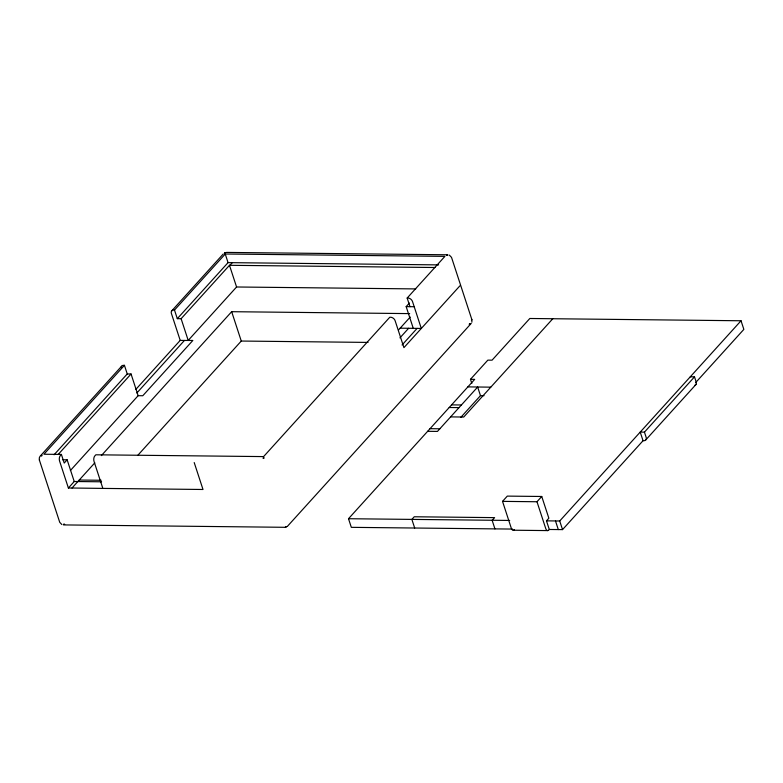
<?xml version="1.0" encoding="UTF-8"?>
<svg xmlns="http://www.w3.org/2000/svg" width="783" height="783" viewBox="0 0 783 783"><rect width="100%" height="100%" fill="white"/><g stroke="black" fill="none" stroke-linecap="round" stroke-linejoin="round"><path stroke-width="1.17" d="M471.885 322.185L471.806 319.444M469.653 323.692L469.193 324.348L470.025 323.771M74.228 481.506L67.142 459.807L64.216 463.047L61.397 454.424L60.369 455.549A4.042 2.212 -89.4 0 0 59.596 461.109L68.395 488.034L74.228 481.506L101.575 481.799M121.531 366.307L40.002 456.342L39.267 457.967L39.453 460.267M171.594 311.027L223.243 253.986M54.066 454.776L127.247 373.951L124.438 365.328L43.926 454.238L61.397 454.424M135.89 389.337L180.207 340.399L171.399 313.454A4.042 2.878 42.2 0 1 173.65 310.039L174.492 310.048L225.25 254.005L444.91 256.364L407.16 298.049L409.979 306.672M174.492 310.048L177.31 318.671L228.059 262.628L438.617 264.889M58.373 454.248L131.055 373.99L138.141 395.689L70.372 470.534M177.31 318.671L181.118 318.71L229.478 265.3L435.015 267.512M229.908 265.3L232.287 262.667M136.829 393.007L184.436 340.448L192.853 340.458L142.79 395.738L138.141 395.689M415.724 288.917L236.574 286.989L188.204 340.409L181.118 318.71M68.395 488.034L72.007 488.015L94.802 462.841M101.359 455.598L231.67 311.693L409.666 313.611M138.004 455.089L241.272 341.045L368.059 342.416M407.16 298.049L408.002 298.059A4.042 2.878 42.2 0 1 412.514 301.543L421.303 328.459L413.267 328.331L406.171 306.633L409.392 303.08M398.508 329.995L410.223 317.066M399.937 337.874L408.618 328.283M402.071 344.98L417.085 328.41M459.954 285.775L403.93 347.642L395.131 320.736A4.042 2.878 42.2 0 0 390.629 317.252L389.787 317.242L263.597 456.597L95.859 454.796L94.831 455.921A4.042 2.212 -89.4 0 0 94.058 461.471L102.857 488.406L203.003 489.483L194.204 462.557M471.258 323.369L287.498 526.264M471.816 383.455L470.466 379.324L487.848 360.131L492.067 360.17L529.817 318.485L741.031 320.766L743.85 329.379L695.558 382.711M512.493 529.073L351.322 527.341L348.504 518.718L474.694 379.364L470.466 379.324M460.805 417.368L480.478 395.65L484.051 395.679M552.788 318.74L463.722 417.036L450.607 416.889M514.353 529.631A4.042 2.212 -89.4 0 1 511.319 528.29L502.529 501.374L507.296 496.109L541.748 496.481L548.854 518.219L546.475 520.852L549.294 529.474L548.814 530.003A4.042 2.212 -89.4 0 1 545.78 528.652L536.981 501.746L541.748 496.481M546.475 520.852L559.718 520.989L741.031 320.766M549.294 529.474L562.537 529.611L643.039 440.712L640.22 432.089L644.448 432.138L694.511 376.848L696.195 382.026A4.042 2.878 42.2 0 1 694.785 385.324M645.946 439.733L696.009 384.453M226.404 252.41L447.759 254.788M406.171 306.633L414.207 306.721M400.152 328.185L413.267 328.331M180.207 340.399L184.436 340.448M124.438 365.328L123.587 365.318A4.042 2.878 42.2 0 0 121.159 367.844M690.283 376.809L694.511 376.848M127.247 373.951L131.055 373.99M490.765 387.164L467.891 386.88M451.595 404.88L461.393 404.977M449.217 407.503L459.014 407.61M430.033 428.683L439.84 428.79M427.655 431.306L437.462 431.413L477.659 387.027L480.478 395.65M643.039 440.712L643.88 440.721A4.042 2.878 42.2 0 0 646.141 437.305L644.448 432.138M62.591 459.758L67.142 459.807M79.23 480.038L101.173 480.273M502.529 501.374L536.981 501.746M348.504 518.718L509.694 520.45M63.501 524.913L284.855 527.302M513.247 530.218L547.709 530.59M72.007 488.015L102.857 488.406M449.344 255.111L451.517 257.362L471.953 319.885M61.916 524.59L59.743 522.339L39.307 459.827M559.718 520.989L562.537 529.611M555.49 520.949L558.308 529.572M494.944 528.887L492.125 520.264L494.631 517.632L414.246 516.77L411.868 519.403L414.687 528.026M229.478 265.3L236.574 286.989M225.25 254.005L228.059 262.628M231.67 311.693L241.272 341.045M41.127 455.608L41.607 456.019L42.067 455.354L41.127 455.608M63.589 524.336L64.607 524.326L63.589 524.336M447.7 255.229L446.653 255.375L447.7 255.229M263.411 457.732C261.776 459.269 265.926 457.517 263.411 457.732M224.623 252.968L225.837 252.576L224.623 252.968M286.793 526.597L285.423 527.135L286.793 526.597"/></g></svg>
